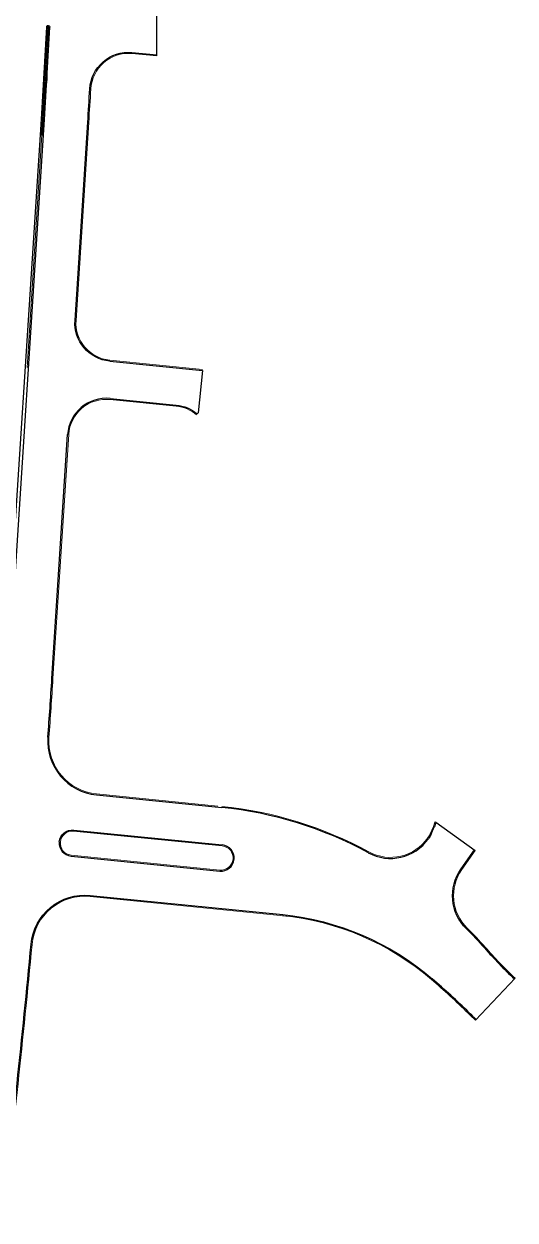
# Model space of a CAD drawing. Extents: x 2536801 to 2538856, y 7112140 to 7131569.
# Drawn here: x 2537985 to 2538303, y 7115684 to 7116457 of the extents above; entities that cross this region are included whole.
import ezdxf

# ---------------------------------------------------------------- set-up
doc = ezdxf.new("R2010")
doc.units = 0
doc.header["$LTSCALE"] = 100
doc.header["$MEASUREMENT"] = 0
for name, color, linetype, lineweight in [('D_BOC_FR', 3, 'Continuous', 13), ('D_BOC_RMP', 1, 'Continuous', 13), ('D_BOC_XST', 4, 'Continuous', 13), ('D_CTB_1', 2, 'Continuous', 0), ('D_DRVWY_1', 6, 'Continuous', 30), ('D_EOS_FR', 3, 'Continuous', 30), ('D_EOS_RMP', 1, 'Continuous', 30), ('D_FOC_FR', 3, 'Continuous', 30), ('D_FOC_XST', 4, 'Continuous', 30), ('D_RIPRAP_1', 7, 'Continuous', 0)]:
    doc.layers.add(name, color=color, linetype=linetype, lineweight=lineweight)

msp = doc.modelspace()

# ---------------------------------------------------------------- linework, layer by layer
at = {"layer": 'D_BOC_FR', "lineweight": 0}
for p, q in [((2537996.85, 7116385.33), (2537997.5, 7116395.39)), ((2537996.18, 7116385.37), (2537996.85, 7116385.33))]:
    msp.add_line(p, q, dxfattribs=at)
msp.add_arc((2534023.06, 7116651.35), 3982.67, 356.31528, 357.17582, dxfattribs=at)
at = {"layer": 'D_BOC_FR', "lineweight": 0, "extrusion": (0, 0, -1)}
msp.add_arc((-2538001.23, 7116455.1), 0.333, 2.82418, 182.82418, dxfattribs=at)
at = {"layer": 'D_BOC_RMP', "lineweight": 0}
for p, q in [((2537997.51, 7116385.29), (2537998.16, 7116395.35)), ((2538019.18, 7116265.36), (2538027.43, 7116393.45)), ((2537998.18, 7116385.25), (2537997.51, 7116385.29)), ((2538004.28, 7116033.9), (2538014.44, 7116191.74))]:
    msp.add_line(p, q, dxfattribs=at)
for centre, radius, start, end in [((2534023.06, 7116651.35), 3983.33, 356.31528, 357.17582), ((2534023.06, 7116651.35), 4012.67, 356.31508, 356.62522), ((2531958.14, 7116423.27), 6058.67, 355.954138, 356.315281), ((2531958.14, 7116423.27), 6058.67, 352.971213, 354.684426)]:
    msp.add_arc(centre, radius, start, end, dxfattribs=at)
at = {"layer": 'D_BOC_XST', "lineweight": 0}
for p, q in [((2538032.53, 7115959.22), (2538110.83, 7115951.37)), ((2538017.55, 7115935.26), (2538113.7, 7115925.63)), ((2538015.99, 7115919.67), (2538112.14, 7115910.04)), ((2538028.36, 7115892.97), (2538155.58, 7115880.23))]:
    msp.add_line(p, q, dxfattribs=at)
for centre, radius, start, end in [((2538035.95, 7115993.38), 34.33, 175.95414, 264.28049), ((2538088.59, 7115701.68), 250.67, 61.41572, 84.28069), ((2538016.84, 7115927.46), 7.83, 174.19242, 263.77924), ((2538112.92, 7115917.83), 7.83, 354.28069, 84.28069), ((2538112.92, 7115917.83), 7.83, 264.28069, 354.28069), ((2538495.69, 7116045.17), 281.33, 221.14124, 226.79499), ((2537923.5, 7115460.6), 499.33, 45.61327, 49.31529), ((2538495.69, 7116045.17), 318.67, 225.61327, 226.79499)]:
    msp.add_arc(centre, radius, start, end, dxfattribs=at)
at = {"layer": 'D_BOC_XST', "lineweight": 0, "extrusion": (0, 0, -1)}
for centre, radius, start, end in [((-2538016.84, 7115927.46), 7.83, 5.80758, 95.21786), ((-2538024.93, 7115858.81), 34.33, 5.31557, 95.71915), ((-2538135.37, 7115707.05), 174.33, 95.71931, 130.68471), ((-2538119.14, 7115716.21), 218.67, 134.38953, 138.85876)]:
    msp.add_arc(centre, radius, start, end, dxfattribs=at)
at = {"layer": 'D_CTB_1', "linetype": 'Continuous', "lineweight": 0, "ltscale": 0.025}
msp.add_line((2537987.5, 7116235.01), (2537997.18, 7116385.31), dxfattribs=at)
msp.add_line((2537987.5, 7116235.01), (2537997.18, 7116385.31), dxfattribs=at)
at = {"layer": 'D_DRVWY_1'}
for p, q in [((2538071.37, 7116436.51), (2538071.54, 7116466.94)), ((2538055.27, 7116438.6), (2538071.37, 7116437.18)), ((2538040.99, 7116239.06), (2538100.97, 7116233.07)), ((2538100.97, 7116233.07), (2538098.23, 7116205.7)), ((2538041.2, 7116214.92), (2538083.99, 7116210.64)), ((2538097.58, 7116204.92), (2538098.23, 7116205.7)), ((2538251.3, 7115941.12), (2538251.94, 7115940.93)), ((2538251.94, 7115940.93), (2538277.38, 7115922.68)), ((2538248.82, 7115933.27), (2538250.85, 7115937.92)), ((2538247.01, 7115930.17), (2538247.3, 7115930.59)), ((2538268.13, 7115910.75), (2538276.84, 7115923.06))]:
    msp.add_line(p, q, dxfattribs=at)
at = {"layer": 'D_DRVWY_1', "lineweight": 0}
for p, q in [((2538055.27, 7116437.93), (2538071.37, 7116436.51)), ((2538041.06, 7116239.72), (2538101.03, 7116233.73)), ((2538041.14, 7116214.25), (2538083.92, 7116209.98)), ((2538248.21, 7115933.54), (2538250.24, 7115938.19)), ((2538268.68, 7115910.37), (2538277.38, 7115922.68))]:
    msp.add_line(p, q, dxfattribs=at)
at = {"layer": 'D_DRVWY_1', "extrusion": (0, 0, -1)}
for centre, radius, start, end in [((-2538053.06, 7116413.7), 25, 3.37478, 95.05863), ((-2538043.48, 7116263.93), 25, 275.70331, 3.68472), ((-2538081.51, 7116185.77), 25, 95.70331, 130.00521), ((-2538227.94, 7115947.94), 25, 196.26633, 203.61369), ((-2538235.07, 7115939.28), 15, 203.61369, 215.40209), ((-2538292.63, 7115893.43), 30, 314.38953, 35.26566)]:
    msp.add_arc(centre, radius, start, end, dxfattribs=at)
at = {"layer": 'D_DRVWY_1', "lineweight": 0, "extrusion": (0, 0, -1)}
for centre, radius, start, end in [((-2538053.06, 7116413.7), 24.33, 3.37478, 95.19775), ((-2538043.48, 7116263.93), 24.33, 275.70331, 3.3562), ((-2538081.51, 7116185.77), 24.33, 95.70331, 130.00521), ((-2538227.94, 7115947.94), 24.33, 196.26633, 203.61369), ((-2538235.07, 7115939.28), 14.33, 203.61369, 215.40209), ((-2538292.63, 7115893.43), 29.33, 314.38953, 35.26566)]:
    msp.add_arc(centre, radius, start, end, dxfattribs=at)
at = {"layer": 'D_DRVWY_1'}
for centre, radius, start, end in [((2538038.72, 7116190.04), 25, 84.29669, 176.31528), ((2538222.55, 7115947.55), 30, 241.41572, 324.59791)]:
    msp.add_arc(centre, radius, start, end, dxfattribs=at)
at = {"layer": 'D_DRVWY_1', "lineweight": 0}
for centre, radius, start, end in [((2538038.72, 7116190.04), 24.33, 84.29669, 175.98676), ((2538222.55, 7115947.55), 29.33, 241.41572, 325.18149)]:
    msp.add_arc(centre, radius, start, end, dxfattribs=at)
at = {"layer": 'D_EOS_FR'}
msp.add_line((2537973.68, 7116035.87), (2537996.18, 7116385.37), dxfattribs=at)
at = {"layer": 'D_EOS_RMP'}
for p, q in [((2537975.67, 7116035.75), (2537998.83, 7116395.31)), ((2538018.53, 7116265.54), (2538026.77, 7116393.51)), ((2538003.61, 7116033.95), (2538013.77, 7116191.65))]:
    msp.add_line(p, q, dxfattribs=at)
for centre, radius, start, end in [((2534023.06, 7116651.35), 3984, 356.31528, 357.17582), ((2534023.06, 7116651.35), 4012, 356.31528, 356.62522), ((2531958.14, 7116423.27), 6058, 355.954138, 356.315281), ((2531958.14, 7116423.27), 6058, 352.971213, 354.684426)]:
    msp.add_arc(centre, radius, start, end, dxfattribs=at)
at = {"layer": 'D_FOC_FR'}
msp.add_line((2537996.18, 7116385.37), (2537996.83, 7116395.44), dxfattribs=at)
msp.add_arc((2534023.06, 7116651.35), 3982, 356.31528, 357.17582, dxfattribs=at)
at = {"layer": 'D_FOC_FR', "extrusion": (0, 0, -1)}
msp.add_arc((-2538001.23, 7116455.1), 1, 2.82418, 182.82418, dxfattribs=at)
at = {"layer": 'D_FOC_XST'}
for p, q in [((2538032.46, 7115958.55), (2538113.5, 7115950.44)), ((2538017.69, 7115935.91), (2538113.77, 7115926.29)), ((2538015.99, 7115919), (2538112.07, 7115909.38)), ((2538028.42, 7115893.63), (2538152.81, 7115881.18)), ((2538303.09, 7115840.1), (2538277.53, 7115812.89))]:
    msp.add_line(p, q, dxfattribs=at)
at = {"layer": 'D_FOC_XST', "flags": 128}
msp.add_lwpolyline([(2538008.38, 7115928.32), (2538008.38, 7115928.32)], dxfattribs=at)
at = {"layer": 'D_FOC_XST'}
for centre, radius, start, end in [((2538035.95, 7115993.38), 35, 175.95414, 264.28069), ((2538088.59, 7115701.68), 250, 61.41572, 84.28069), ((2538016.84, 7115927.46), 8.5, 174.19242, 264.28069), ((2538112.92, 7115917.83), 8.5, 354.28069, 84.28069), ((2538112.92, 7115917.83), 8.5, 264.28069, 354.28069), ((2538495.69, 7116045.17), 282, 221.14124, 226.79499), ((2537923.5, 7115460.6), 500, 45.61327, 49.31529), ((2538495.69, 7116045.17), 318, 225.61327, 226.79499)]:
    msp.add_arc(centre, radius, start, end, dxfattribs=at)
at = {"layer": 'D_FOC_XST', "extrusion": (0, 0, -1)}
for centre, radius, start, end in [((-2538016.84, 7115927.46), 8.5, 5.80758, 95.71931), ((-2538024.93, 7115858.81), 35, 5.31557, 95.71931), ((-2538135.37, 7115707.05), 175, 95.71931, 130.68471), ((-2538119.14, 7115716.21), 218, 134.38953, 138.85876)]:
    msp.add_arc(centre, radius, start, end, dxfattribs=at)
at = {"layer": 'D_RIPRAP_1', "color": 7, "linetype": 'Continuous', "lineweight": 0, "flags": 128}
for points in [[(2537998.83, 7116416.03), (2537998.9, 7116415.87), (2537998.82, 7116415.87)], [(2537998.04, 7116403.82), (2537998.06, 7116403.79), (2537998.04, 7116403.78)], [(2537998.87, 7116406.34), (2537998.39, 7116406.36), (2537998.82, 7116407.06), (2537998.9, 7116406.89)], [(2537998.42, 7116409.8), (2537998.73, 7116409.69), (2537998.4, 7116409.44)], [(2537997.56, 7116396.4), (2537997.94, 7116397), (2537998.23, 7116396.39)], [(2537998.22, 7116396.28), (2537997.56, 7116396.3)], [(2537997.81, 7116389.88), (2537997.53, 7116389.66), (2537997.48, 7116390.33), (2537997.83, 7116390.2)]]:
    msp.add_lwpolyline(points, dxfattribs=at)
at = {"layer": 'D_RIPRAP_1', "color": 7, "linetype": 'Continuous', "lineweight": 0}
for centre in [(2537999.01, 7116412.38), (2537999.07, 7116416.5), (2537999.22, 7116414.88), (2537998.73, 7116407.55), (2537997.69, 7116395.55), (2537998.13, 7116401.76), (2537998.21, 7116398.75), (2537997.25, 7116388.36), (2537997.5, 7116391.78), (2537997.31, 7116386.63)]:
    msp.add_circle(centre, 0.163, dxfattribs=at)
for centre, start, end in [((2537998.65, 7116405.31), 20.69941, 331.93115), ((2537997.5, 7116393.74), 221.73485, 130.89571)]:
    msp.add_arc(centre, 0.163, start, end, dxfattribs=at)

doc.saveas('drawing.dxf')
